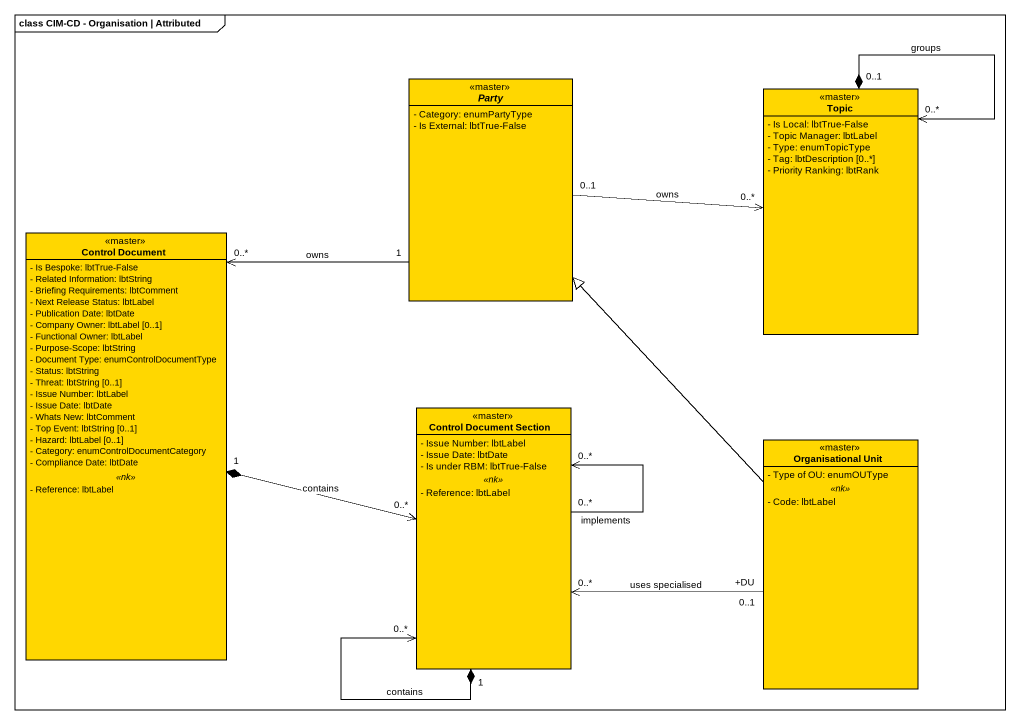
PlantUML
@startuml
mainframe class CIM-CD - Organisation | Attributed
hide circle
hide empty members
skinparam classAttributeIconSize 0
abstract class Party <<master>> #FFD700 {
  - Category: enumPartyType
  - Is External: lbtTrue-False
}
class Topic <<master>> #FFD700 {
  - Is Local: lbtTrue-False
  - Topic Manager: lbtLabel
  - Type: enumTopicType
  - Tag: lbtDescription [0..*]
  - Priority Ranking: lbtRank
}
class "Control Document" as Control_Document <<master>> #FFD700 {
  - Is Bespoke: lbtTrue-False
  - Related Information: lbtString
  - Briefing Requirements: lbtComment
  - Next Release Status: lbtLabel
  - Publication Date: lbtDate
  - Company Owner: lbtLabel [0..1]
  - Functional Owner: lbtLabel
  - Purpose-Scope: lbtString
  - Document Type: enumControlDocumentType
  - Status: lbtString
  - Threat: lbtString [0..1]
  - Issue Number: lbtLabel
  - Issue Date: lbtDate
  - Whats New: lbtComment
  - Top Event: lbtString [0..1]
  - Hazard: lbtLabel [0..1]
  - Category: enumControlDocumentCategory
  - Compliance Date: lbtDate
  .. <<nk>> ..
  - Reference: lbtLabel
}
class "Control Document Section" as Control_Document_Section <<master>> #FFD700 {
  - Issue Number: lbtLabel
  - Issue Date: lbtDate
  - Is under RBM: lbtTrue-False
  .. <<nk>> ..
  - Reference: lbtLabel
}
class "Organisational Unit" as Organisational_Unit <<master>> #FFD700 {
  - Type of OU: enumOUType
  .. <<nk>> ..
  - Code: lbtLabel
}
Party "0..1" -right-> "0..*" Topic : owns
Party "1" --> "0..*" Control_Document : owns
Topic "0..*" <--* "0..1" Topic : groups
Control_Document_Section "0..*" <-left-* "1" Control_Document : contains
Control_Document_Section "0..*" <--* "1" Control_Document_Section : contains
Control_Document_Section "0..*" --> "0..*" Control_Document_Section : implements
Organisational_Unit -up-|> Party
Organisational_Unit "+DU\n0..1" -left-> "0..*" Control_Document_Section : uses specialised
@enduml
